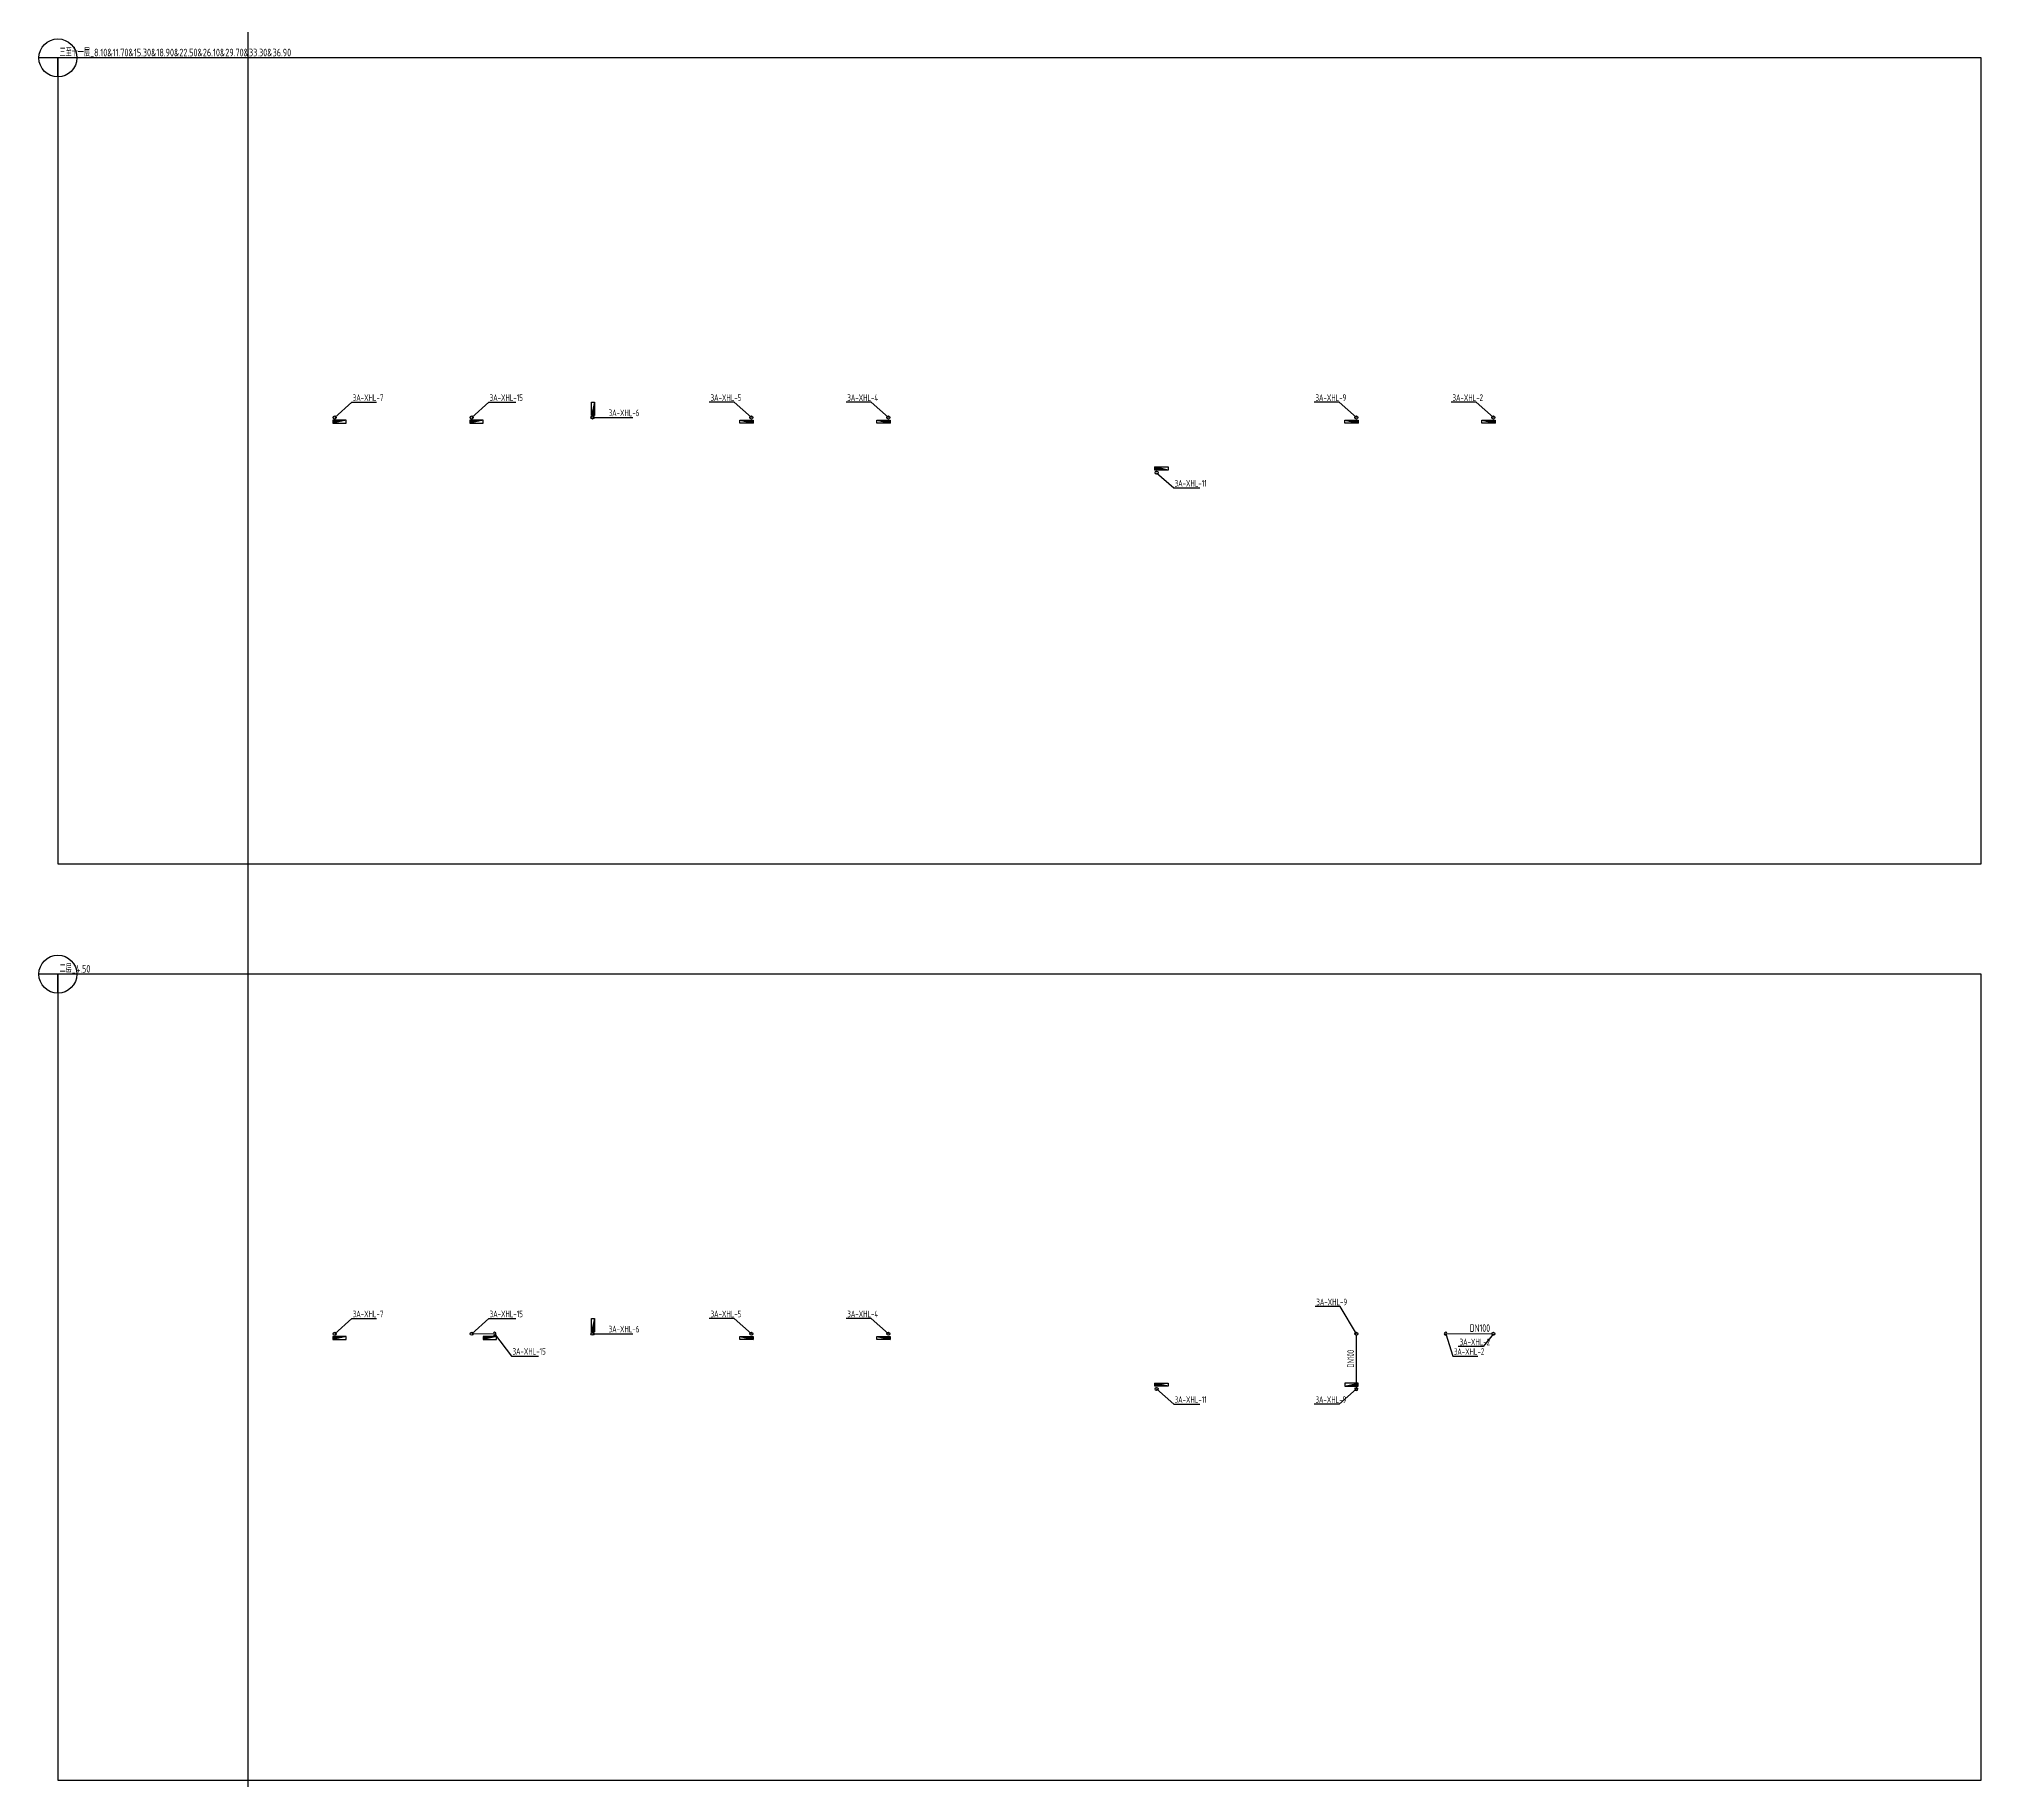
# Model space of a CAD drawing. Header units: millimetres. Extents: x 248770 to 362954, y -904561 to 640477.
# Drawn here: x 260866 to 362954, y 281769 to 373282 of the extents above; entities that cross this region are included whole.
import ezdxf

# ---------------------------------------------------------------- set-up
doc = ezdxf.new("R2010")
doc.units = ezdxf.units.MM
doc.header["$LTSCALE"] = 1000
doc.layers.get('0').update_dxf_attribs({"linetype": 'CONTINUOUS'})
for name, color, linetype in [('DIM_消防', 3, 'CONTINUOUS'), ('EQUIP_消火栓', 7, 'CONTINUOUS'), ('PIPE-消防', 1, 'CONTINUOUS'), ('S-Xh_注释', 3, 'CONTINUOUS'), ('TEXT_消防', 7, 'CONTINUOUS'), ('VPIPE-消防', 1, 'CONTINUOUS')]:
    doc.layers.add(name, color=color, linetype=linetype)
doc.styles.add('_TWT_PIPEDN', font='GBENOR', dxfattribs={"width": 0.7, "height": 3.5, "bigfont": 'GBCBIG'})
doc.styles.add('_TWT_SERIAL', font='GBENOR', dxfattribs={"width": 0.7, "height": 3.5, "bigfont": 'GBCBIG'})

# ---------------------------------------------------------------- blocks, each defined once
blk = doc.blocks.new('Floorbase')
for p, q in [((0, 0), (-1000, 0)), ((0, -1000), (0, 0))]:
    blk.add_line(p, q)
blk.add_circle((0, 0), 1000)
at = {"style": '_TWT_PIPEDN', "width": 0.8}
blk.add_attdef('Elevation', (92, 81), '', height=400, dxfattribs=at)
blk = doc.blocks.new('$TwtSys$00000434')
for p, q in [((-0.5, 0.5), (-0.5, -0.5)), ((-0.5, -0.5), (0.5, 0.5)), ((0.5, 0.5), (-0.5, 0.5)), ((0.5, -0.5), (0.5, 0.5)), ((-0.5, -0.5), (0.5, -0.5))]:
    blk.add_line(p, q)
blk.add_solid([(0.5, -0.5), (0.5, 0.5), (-0.5, -0.5)])

msp = doc.modelspace()

# ---------------------------------------------------------------- linework, layer by layer
msp.add_xline((271866, 225576), (0, 1))
at = {"layer": 'DIM_消防'}
for p, q in [((276416, 353382), (277316, 354182)), ((277316, 354182), (278621, 354182)), ((283616, 353382), (284516, 354182)), ((284516, 354182), (285929, 354182)), ((289966, 353382), (290766, 353382)), ((290766, 353382), (292081, 353382)), ((297416, 354182), (296103, 354182)), ((298316, 353382), (297416, 354182)), ((304616, 354182), (303291, 354182)), ((305516, 353382), (304616, 354182)), ((329216, 354182), (327897, 354182)), ((330116, 353382), (329216, 354182)), ((336416, 354182), (335099, 354182)), ((337316, 353382), (336416, 354182)), ((319616, 350482), (320516, 349682)), ((320516, 349682), (321881, 349682)), ((329262, 306653), (327942, 306653)), ((330116, 305227), (329262, 306653)), ((276416, 305227), (277316, 306027)), ((277316, 306027), (278621, 306027)), ((283616, 305227), (284516, 306027)), ((284516, 306027), (285929, 306027)), ((297416, 306027), (296103, 306027)), ((298316, 305227), (297416, 306027)), ((304616, 306027), (303291, 306027)), ((305516, 305227), (304616, 306027)), ((284816, 305227), (285716, 304060)), ((289966, 305227), (290766, 305227)), ((290766, 305227), (292081, 305227)), ((334816, 305227), (335186, 304050)), ((336788, 304551), (335471, 304551)), ((337316, 305227), (336788, 304551)), ((285716, 304060), (287129, 304060)), ((335186, 304050), (336503, 304050)), ((319616, 302327), (320516, 301527)), ((330116, 302327), (329216, 301527)), ((320516, 301527), (321881, 301527)), ((329216, 301527), (327897, 301527))]:
    msp.add_line(p, q, dxfattribs=at)
at = {"layer": 'PIPE-消防', "const_width": 60}
for points in [[(284816, 305227), (283696, 305227)], [(337236, 305227), (334816, 305227)], [(330116, 302327), (330116, 305147)]]:
    msp.add_lwpolyline(points, dxfattribs=at)
at = {"layer": 'S-Xh_注释'}
for points in [[(261866, 329924), (362954, 329924), (362954, 372282), (261866, 372282)], [(261866, 281769), (362954, 281769), (362954, 324127), (261866, 324127)]]:
    msp.add_lwpolyline(points, close=True, dxfattribs=at)
at = {"layer": 'VPIPE-消防'}
for centre in [(276416, 353382), (283616, 353382), (289966, 353382), (298316, 353382), (305516, 353382), (330116, 353382), (337316, 353382), (319616, 350482), (276416, 305227), (283616, 305227), (289966, 305227), (298316, 305227), (305516, 305227), (330116, 305227), (337316, 305227), (319616, 302327)]:
    msp.add_circle(centre, 80, dxfattribs=at)
for centre, start, end in [((284816, 305227), 225, 135), ((334816, 305227), 45, 315), ((330116, 302327), 135, 45)]:
    msp.add_arc(centre, 80, start, end, dxfattribs=at)

# ---------------------------------------------------------------- block references
at = {"layer": 'EQUIP_消火栓', "xscale": 700, "zscale": 700}
for p, yscale, rotation in [((276666, 353162), 160, 180), ((283866, 353162), 160, 180), ((289986, 353832), -160, 270), ((319866, 350702), -160, 180), ((289986, 305677), -160, 270), ((276675, 305007), 160, 180), ((284566, 305007), 160, 180), ((319866, 302547), -160, 180)]:
    msp.add_blockref('$TwtSys$00000434', p, dxfattribs=dict(at, yscale=yscale, rotation=rotation))
for p, yscale in [((298066, 353162), -160), ((305266, 353162), -160), ((329866, 353162), -160), ((337066, 353162), -160), ((298066, 305007), -160), ((305266, 305007), -160), ((329866, 302547), 160)]:
    msp.add_blockref('$TwtSys$00000434', p, dxfattribs=dict(at, yscale=yscale))
at = {"layer": 'S-Xh_注释', "color": 0}
for p, values in [((261866, 372282), {'Elevation': '三至十一层_8.10&11.70&15.30&18.90&22.50&26.10&29.70&33.30&36.90'}), ((261866, 324127), {'Elevation': '二层_4.50'})]:
    msp.add_blockref('Floorbase', p, dxfattribs=at).add_auto_attribs(values)

# ---------------------------------------------------------------- texts
at = {"layer": 'DIM_消防', "color": 7, "style": '_TWT_SERIAL', "width": 0.7}
for s, p in [('3A-XHL-7', (277367, 354252)), ('3A-XHL-15', (284564, 354252)), ('3A-XHL-5', (296173, 354252)), ('3A-XHL-4', (303361, 354252)), ('3A-XHL-9', (327967, 354252)), ('3A-XHL-2', (335169, 354252)), ('3A-XHL-6', (290817, 353452)), ('3A-XHL-11', (320565, 349752)), ('3A-XHL-7', (277367, 306097)), ('3A-XHL-15', (284564, 306097)), ('3A-XHL-5', (296173, 306097)), ('3A-XHL-4', (303361, 306097)), ('3A-XHL-9', (328012, 306723)), ('3A-XHL-6', (290817, 305297)), ('3A-XHL-15', (285764, 304130)), ('3A-XHL-2', (335237, 304120)), ('3A-XHL-2', (335541, 304621)), ('3A-XHL-11', (320565, 301597)), ('3A-XHL-9', (327967, 301597))]:
    msp.add_text(s, height=350, dxfattribs=at).set_placement(p)
at = {"layer": 'TEXT_消防', "style": '_TWT_PIPEDN', "width": 0.7}
msp.add_text('DN100', height=400, dxfattribs=at).set_placement((336073, 305327))
msp.add_text('DN100', height=350, rotation=90, dxfattribs=at).set_placement((329991, 303450))

doc.saveas('drawing.dxf')
